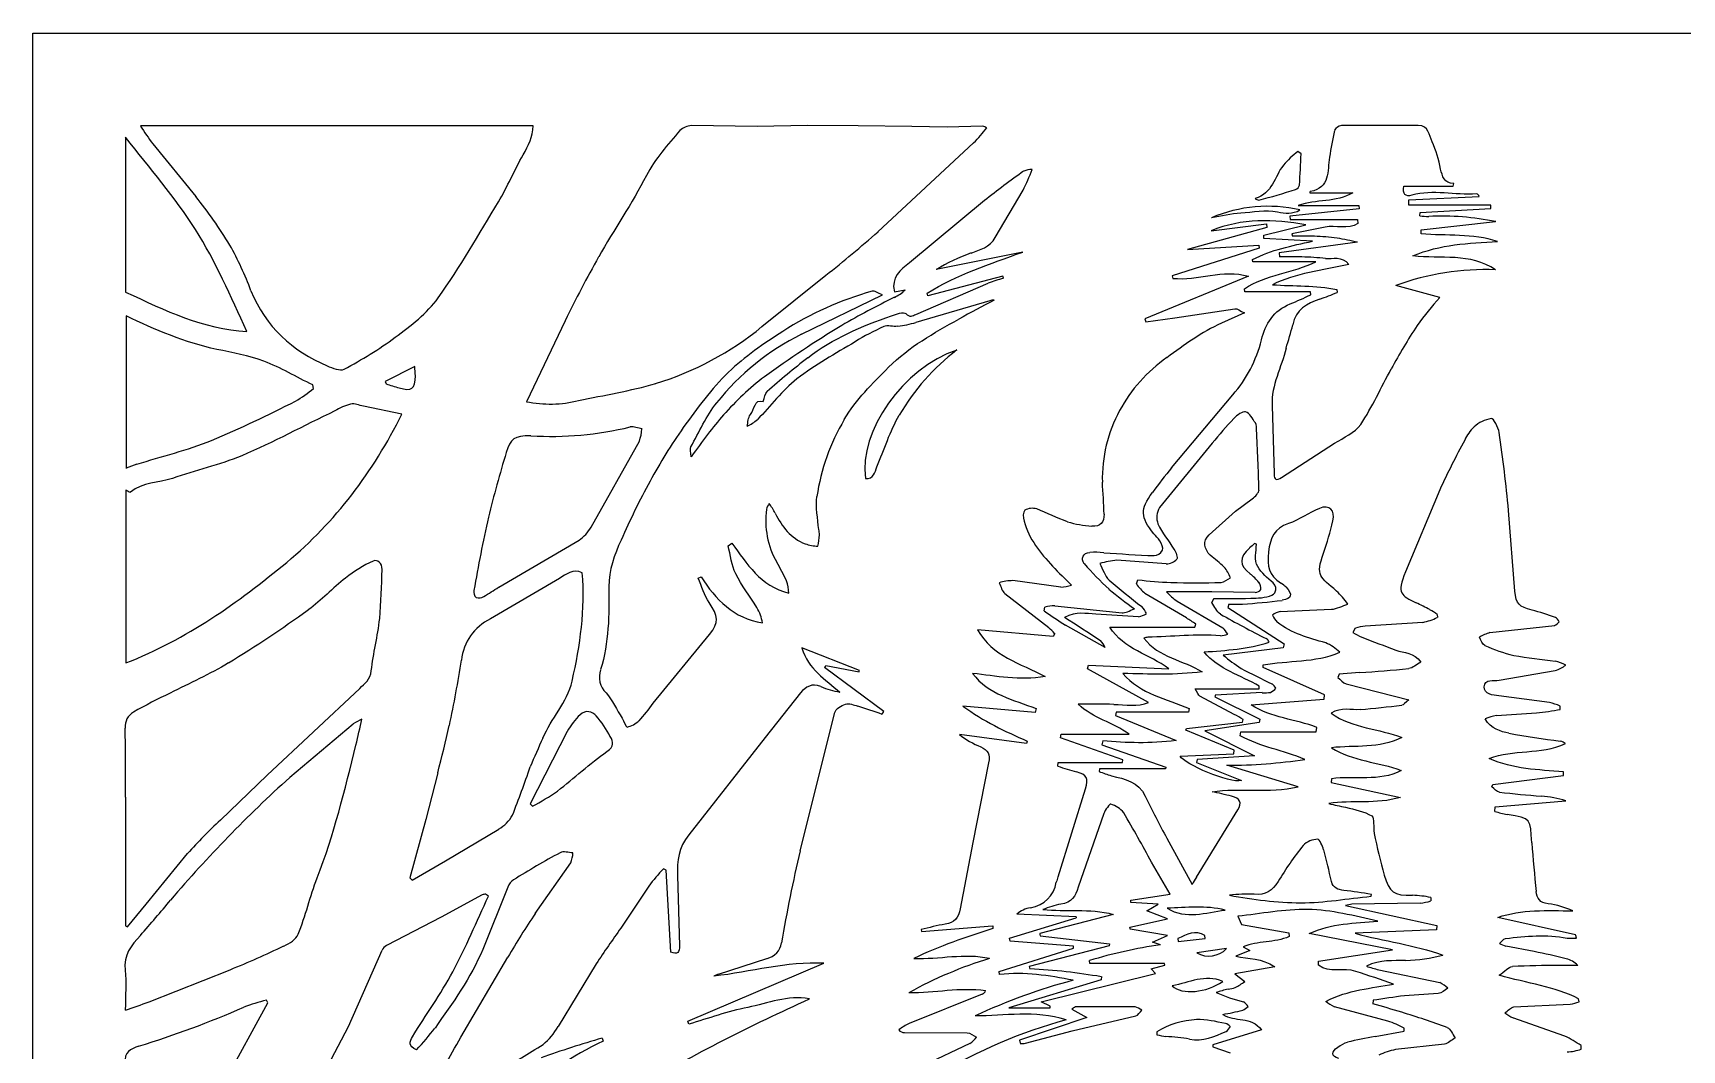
# Model space of a CAD drawing. Header units: millimetres. Extents: x 110 to 500, y -365 to -41.
# Drawn here: x 110.3 to 362.3, y -196.8 to -41.5 of the extents above; entities that cross this region are included whole.
import ezdxf

# ---------------------------------------------------------------- set-up
doc = ezdxf.new("R2010")
doc.units = ezdxf.units.MM
doc.layers.get('0').update_dxf_attribs({"lineweight": 25, "true_color": 0xffffff})

msp = doc.modelspace()

# ---------------------------------------------------------------- linework, layer by layer
for p, q in [((110.35, -365.48), (110.35, -41.49)), ((110.35, -41.49), (500.1, -41.49)), ((124.51, -57.4), (124.51, -81.07)), ((186.79, -55.69), (126.76, -55.69)), ((221.01, -55.75), (210.95, -55.63)), ((228.71, -55.61), (221.01, -55.75)), ((236.46, -55.69), (228.71, -55.61)), ((244.66, -55.75), (236.46, -55.69)), ((250.02, -55.85), (244.66, -55.75)), ((255.46, -55.73), (250.02, -55.85)), ((322.03, -55.6), (310.28, -55.63)), ((128.68, -58.43), (135.22, -66.45)), ((239.47, -71.85), (254.08, -58.27)), ((304.13, -59.94), (303.62, -59.58)), ((257.39, -72.71), (261.63, -65.51)), ((319.81, -64.89), (327.34, -64.89)), ((327.34, -64.89), (327.47, -64.49)), ((255.74, -67.09), (244.27, -76.57)), ((303.68, -67.84), (312.96, -67.84)), ((305.45, -65.89), (312.03, -65.89)), ((312.96, -67.84), (313, -68.33)), ((320.58, -66.99), (331.35, -66.48)), ((320.6, -67.78), (320.58, -66.99)), ((333.13, -67.78), (320.6, -67.78)), ((333.14, -68.31), (333.13, -67.78)), ((313, -68.33), (302.39, -69.44)), ((302.39, -69.44), (302.43, -69.99)), ((302.43, -69.99), (312.75, -69.99)), ((312.75, -69.99), (312.8, -70.59)), ((322.27, -69.41), (322.31, -68.89)), ((322.31, -68.89), (333.14, -68.31)), ((322.45, -71.57), (333.85, -70.29)), ((298.91, -71.18), (286.78, -74.54)), ((290.37, -71.68), (298.83, -70.65)), ((298.42, -72.89), (298.43, -72.39)), ((305.85, -73.3), (298.42, -72.89)), ((298.43, -72.39), (304.84, -70.78)), ((298.83, -70.65), (298.91, -71.18)), ((307.78, -71.13), (302.72, -72.17)), ((302.72, -72.17), (302.79, -72.52)), ((322.48, -72.14), (322.45, -71.57)), ((261.59, -74.95), (248.37, -77.61)), ((297.74, -74.37), (284.43, -78.6)), ((286.78, -74.54), (297.68, -73.89)), ((297.68, -73.89), (297.74, -74.37)), ((312.76, -73.46), (300.78, -75.07)), ((300.78, -75.07), (300.83, -75.69)), ((296.77, -76.45), (296.72, -76.07)), ((306.39, -76.45), (296.77, -76.45)), ((221.74, -86.32), (231.5, -78.5)), ((245.27, -84.47), (256.32, -79.69)), ((258.55, -78.62), (247.1, -81.61)), ((258.65, -78.95), (258.55, -78.62)), ((296.08, -78.65), (280.26, -85.15)), ((284.43, -78.6), (284.5, -78.96)), ((295.51, -81.04), (295.47, -80.56)), ((325.32, -81.87), (318.59, -80.05)), ((227.78, -87.5), (240.16, -81.49)), ((241.98, -81.02), (243.62, -80.71)), ((256.54, -82.4), (245.27, -85.7)), ((247.1, -81.61), (246.99, -81.22)), ((305.55, -81.04), (295.51, -81.04)), ((305.6, -81.48), (305.55, -81.04)), ((309.59, -80.66), (309.64, -81.12)), ((124.58, -84.7), (124.58, -107.98)), ((191.66, -85.43), (185.75, -97.81)), ((280.26, -85.15), (280.42, -85.62)), ((280.42, -85.62), (284.82, -84.97)), ((284.82, -84.97), (293.99, -83.6)), ((295.48, -84.24), (291.95, -85.8)), ((168.69, -92.42), (164.18, -94.72)), ((153.2, -95.77), (153.1, -95.25)), ((164.18, -94.72), (164.31, -95.07)), ((284.34, -107.9), (293.69, -96.77)), ((166.72, -99.7), (160.86, -98.48)), ((299.68, -98.38), (300.01, -108.84)), ((195.62, -116.97), (203.01, -103.83)), ((290.54, -104.15), (282.5, -113.96)), ((301.12, -109.39), (309.24, -104.15)), ((124.55, -111.27), (124.55, -137.71)), ((294.11, -114.53), (296.67, -112.63)), ((325.33, -111.24), (320.08, -123.77)), ((290.1, -118.12), (294.11, -114.53)), ((336.8, -126.75), (335.83, -114.4)), ((181.51, -126.12), (193.8, -118.93)), ((216.57, -119.8), (217.15, -119.43)), ((283.51, -122.56), (275.97, -122.02)), ((190.79, -124.79), (180.24, -130.99)), ((212, -124.76), (212.43, -124.54)), ((267.4, -126.13), (260.09, -125.13)), ((278.96, -125.61), (279.2, -125.02)), ((258.86, -127.11), (265.57, -132.31)), ((286.61, -130.83), (280.27, -127.09)), ((290.5, -126.84), (283.58, -126.84)), ((285.18, -128.29), (292.16, -132.34)), ((290.48, -128.47), (290.83, -127.83)), ((297.11, -126.93), (290.5, -126.84)), ((264.86, -129.76), (264.98, -129.18)), ((266.48, -128.96), (276.76, -130.05)), ((279.29, -130.64), (272.74, -130.24)), ((293.06, -128.71), (292.92, -129.25)), ((292.92, -129.25), (301.54, -134.77)), ((300.9, -129.85), (308.75, -129.51)), ((324.91, -130.29), (324.94, -130.76)), ((205.14, -143.85), (213.73, -133.37)), ((266.22, -133.68), (254.69, -132.65)), ((266.47, -133.19), (266.22, -133.68)), ((274.2, -135.32), (268.13, -131.93)), ((274.89, -132.23), (287.9, -132.23)), ((287.9, -132.23), (288.04, -131.76)), ((312.41, -132.37), (312.03, -133.05)), ((322.73, -131.52), (313.91, -132.08)), ((332.96, -133.07), (342.87, -131.99)), ((236.62, -138.87), (227.84, -135.42)), ((274.18, -135.34), (274.2, -135.32)), ((301.39, -135.4), (292.22, -136.52)), ((301.54, -134.77), (301.39, -135.4)), ((240.34, -145.12), (231.31, -138.39)), ((231.52, -138.1), (236.6, -139.04)), ((271.49, -138.59), (271.63, -138.03)), ((271.63, -138.03), (283.89, -138.58)), ((298.32, -138.41), (298.31, -138)), ((307.72, -142.55), (298.32, -138.41)), ((280.83, -143.74), (271.49, -138.59)), ((309.93, -139.44), (309.75, -139.92)), ((313.05, -139.17), (309.93, -139.44)), ((311.02, -140.91), (318.41, -142.8)), ((334.38, -140.34), (342.96, -138.87)), ((146.13, -154.85), (160.27, -141.59)), ((227.65, -142.27), (222.25, -149.08)), ((287.95, -141.64), (297.69, -141.64)), ((293.91, -145.56), (288.65, -142.76)), ((290.94, -142.88), (297.8, -146.29)), ((298.19, -142.24), (291, -142.6)), ((296.49, -144.1), (307.63, -143.23)), ((297.69, -141.64), (297.72, -141.25)), ((307.63, -143.23), (307.72, -142.55)), ((318.41, -142.8), (320.58, -143.34)), ((342.06, -143.75), (334.33, -142.75)), ((227.56, -166.38), (232.87, -145.27)), ((240.1, -145.55), (240.34, -145.12)), ((263.47, -145.28), (252.45, -144.31)), ((263.63, -144.67), (263.47, -145.28)), ((275.84, -145.2), (275.77, -145.73)), ((275.77, -145.73), (285.02, -149.53)), ((286.94, -145.2), (275.84, -145.2)), ((287.04, -144.67), (286.94, -145.2)), ((333.98, -145.74), (340.09, -145.33)), ((343.73, -144.8), (343.72, -144.28)), ((159.3, -147.03), (149.59, -155.21)), ((191.99, -148.15), (186.34, -159.24)), ((262.18, -150.02), (251.9, -148.65)), ((267.37, -149.12), (267.48, -148.6)), ((267.48, -148.6), (277.86, -148.6)), ((286.49, -147.95), (286.61, -147.74)), ((293.87, -151.05), (286.49, -147.95)), ((286.61, -147.74), (295.15, -146.75)), ((297.71, -146.82), (289.43, -148.05)), ((289.43, -148.05), (297.01, -151.89)), ((294.83, -148.82), (294.93, -148.2)), ((294.93, -148.2), (306.45, -148.2)), ((295.15, -146.75), (295.25, -146.34)), ((297.8, -146.29), (297.71, -146.82)), ((306.45, -148.2), (306.54, -147.55)), ((222.25, -149.08), (210.58, -163.96)), ((262.26, -149.63), (262.18, -150.02)), ((276.87, -152.52), (267.37, -149.12)), ((273.81, -149.62), (273.68, -150.23)), ((273.68, -150.23), (283.43, -153.63)), ((293.83, -151.57), (293.87, -151.05)), ((256.38, -152.94), (253.98, -165.11)), ((266.93, -153.48), (267.02, -152.9)), ((267.02, -152.9), (276.85, -152.9)), ((276.85, -152.9), (276.87, -152.52)), ((283.43, -153.63), (283.41, -153.9)), ((285.63, -151.95), (293.83, -151.57)), ((288.26, -152.45), (288.14, -152.93)), ((288.14, -152.93), (295.04, -155.65)), ((297.01, -151.89), (288.26, -152.45)), ((303.67, -156.61), (292.79, -153.34)), ((138.98, -161.7), (146.13, -154.85)), ((172.2, -154.47), (170.38, -161.64)), ((273.31, -153.9), (273.26, -154.29)), ((283.41, -153.9), (273.31, -153.9)), ((308.76, -155.41), (308.74, -155.97)), ((308.74, -155.97), (319.32, -158.23)), ((333.43, -156.27), (344.21, -154.92)), ((344.21, -154.92), (344.2, -154.35)), ((124.47, -158.19), (124.47, -177.84)), ((266.98, -170.38), (271.18, -156.94)), ((333.27, -156.62), (333.43, -156.27)), ((186.34, -159.24), (186.69, -159.59)), ((273.97, -160.72), (270.08, -171.95)), ((288.12, -170.44), (294.47, -160.16)), ((333.73, -160.37), (333.76, -159.67)), ((333.76, -159.67), (344.56, -158.77)), ((170.38, -161.64), (167.93, -170.53)), ((173.39, -167.93), (181.51, -163.07)), ((253.98, -165.11), (252.05, -175.25)), ((283.61, -164.48), (287.5, -171.52)), ((127.66, -174.53), (133.94, -166.83)), ((168.27, -170.88), (173.39, -167.93)), ((187.11, -175.95), (192.51, -168.25)), ((284.14, -173.04), (281.27, -168.15)), ((167.93, -170.53), (168.27, -170.88)), ((207.08, -169.35), (206.68, -169.13)), ((207.82, -181.86), (207.08, -169.35)), ((208.84, -170.19), (209.15, -180.89)), ((179, -173.12), (172.73, -176.55)), ((182.89, -171.93), (179.07, -181.46)), ((179.95, -173.34), (179.52, -173.04)), ((204.44, -171.78), (200.18, -178.21)), ((278.12, -173.92), (284.14, -173.04)), ((314.83, -173.34), (314.86, -173.06)), ((323.96, -173.52), (323.97, -174.05)), ((124.78, -178), (127.66, -174.53)), ((269.77, -176.48), (260.68, -176.06)), ((275.42, -176.1), (264.18, -179.04)), ((278.09, -174.27), (278.12, -173.92)), ((282.27, -174.53), (278.09, -174.27)), ((280.55, -175.57), (282.27, -174.53)), ((283.69, -176.77), (280.55, -175.57)), ((310.93, -174.75), (324.87, -177.79)), ((322.31, -174.39), (311.9, -174.54)), ((124.47, -177.84), (124.78, -178)), ((172.73, -176.55), (164.38, -180.87)), ((246.07, -178.44), (246.12, -178.72)), ((246.12, -178.72), (256.99, -177.88)), ((259.58, -179.73), (269.76, -176.64)), ((277.97, -178.05), (283.69, -176.77)), ((283.72, -179.32), (278.02, -178.37)), ((294.47, -176.4), (295, -177.63)), ((295, -177.63), (302.27, -178.93)), ((324.82, -178.48), (312.37, -178.99)), ((324.87, -177.79), (324.82, -178.48)), ((346.03, -179.21), (334.16, -176.56)), ((257.98, -184.82), (269.35, -181.26)), ((259.66, -180.18), (259.58, -179.73)), ((269.36, -180.95), (259.66, -180.18)), ((274.81, -180.9), (262.57, -184.06)), ((264.25, -179.37), (274.86, -180.62)), ((269.35, -181.26), (269.36, -180.95)), ((274.86, -180.62), (274.81, -180.9)), ((281.43, -180.36), (283.72, -179.32)), ((282.63, -180.77), (281.43, -180.36)), ((285.29, -179.79), (285.34, -180.26)), ((285.34, -180.26), (289.47, -179.79)), ((292.71, -181.34), (288.19, -181.99)), ((289.47, -179.79), (289.43, -179.32)), ((295.28, -181.06), (296.3, -181.64)), ((302.27, -178.93), (302.29, -179.49)), ((318.07, -181.53), (305.38, -179.05)), ((339.75, -181.78), (335.4, -180.95)), ((163.68, -181.6), (158.53, -193.26)), ((175.75, -194.85), (182.89, -182.64)), ((196.41, -183.65), (190.58, -193.25)), ((210.4, -192.41), (231.22, -183.57)), ((215.12, -185.22), (222.51, -182.84)), ((271.84, -183.61), (271.77, -183.17)), ((283.24, -183.61), (271.84, -183.61)), ((281.23, -184.4), (283.29, -183.86)), ((283.29, -183.86), (283.24, -183.61)), ((296.3, -181.64), (294.14, -182.47)), ((306.78, -183.27), (318.07, -181.53)), ((306.79, -183.86), (306.78, -183.27)), ((128.09, -189.47), (140.48, -184.56)), ((258.04, -185.3), (257.98, -184.82)), ((273.56, -186.11), (259.46, -190.38)), ((262.57, -184.06), (262.69, -184.45)), ((264.41, -189.44), (281.87, -185.13)), ((273.6, -185.62), (273.56, -186.11)), ((281.87, -185.13), (281.23, -184.4)), ((300.1, -184.13), (294.01, -185.17)), ((294.01, -185.17), (295.51, -186.38)), ((315.98, -184.56), (325.33, -186.53)), ((255.4, -188.3), (244.24, -192.77)), ((325.09, -188.18), (319.92, -188.54)), ((139.65, -201.61), (146.24, -189.63)), ((146.24, -189.63), (146.01, -189.22)), ((259.46, -190.38), (265.79, -190.38)), ((265.79, -190.15), (264.41, -189.44)), ((265.79, -190.38), (265.79, -190.15)), ((269.1, -190.57), (271.38, -191.84)), ((278.75, -190.24), (269.64, -190.24)), ((317.39, -192.41), (309.21, -190.21)), ((315.12, -189.23), (315.09, -189.76)), ((336.65, -190.25), (345.26, -189.83)), ((346.59, -189.47), (346.53, -189.01)), ((158.53, -193.26), (151.6, -206.38)), ((210.58, -192.87), (210.4, -192.41)), ((271.38, -191.84), (261.11, -195.32)), ((262.03, -195.79), (269.14, -193.89)), ((269.14, -193.89), (278.86, -191.6)), ((298.08, -193.73), (290.61, -196.04)), ((315.42, -194.74), (319.86, -193.92)), ((344.44, -194.72), (336.5, -191.92)), ((197.31, -195), (197.46, -195.45)), ((243.52, -194.17), (253.12, -194.2)), ((253.51, -195.84), (246.44, -199.18)), ((261.11, -195.32), (261.2, -195.8)), ((290.61, -196.04), (290.66, -196.35)), ((290.66, -196.35), (293.26, -197.25)), ((326.03, -195.91), (318.55, -196.74)), ((346.94, -196.69), (346.93, -196.15))]:
    msp.add_line(p, q)
for centre, radius, start, end in [((166.85, -29.67), 47.8, 212.9868, 216.9956), ((211.05, -58.21), 2.58, 92.1124, 135.3778), ((231.09, -35.95), 32.04, 315.8575, 321.2984), ((254.77, -58.3), 2.67, 60.4287, 75.1232), ((355.37, -67.2), 47.38, 166.7737, 171.805), ((310.45, -56.97), 1.36, 97.1281, 153.0163), ((314.98, -73.8), 18.2, 128.6017, 138.1989), ((152.85, -54.31), 151.38, 356.0611, 357.8717), ((307.1, -65.63), 18.64, 10.3904, 23.8645), ((356.6, -194.73), 162.68, 125.6751, 128.3174), ((232.08, -50.79), 33.02, 333.5205, 339.5411), ((263.17, -66.61), 4.28, 92.0204, 109.6473), ((245.14, 124.28), 198.39, 285.3536, 287.043), ((302.91, -64.47), 1, 292.3519, 345.9417), ((76.1, -113.64), 75.64, 31.7118, 38.6027), ((299.04, -90.05), 22.09, 77.1752, 112.9082), ((298.04, -65.4), 1.67, 235.5717, 257.4006), ((305.82, -65.9), 0.365, 148.5504, 177.5431), ((330.82, -66.59), 0.544, 12.2504, 80.2306), ((302.72, -131.2), 62.71, 97.1688, 101.2915), ((323.76, -55.89), 13.61, 263.6988, 269.4401), ((325.48, -111.54), 42.09, 78.5219, 92.5157), ((111.8, 72.96), 193.05, 308.3215, 311.4025), ((304.22, -148.99), 76.48, 88.5595, 91.0744), ((304.56, -111.55), 39.05, 82.5371, 87.6731), ((301.32, -122.54), 50.4, 76.8879, 80.5121), ((96.03, -98.53), 50.8, 20.3562, 29.0247), ((265.29, -106.4), 33.39, 110.3271, 120.4485), ((365.77, -170.73), 193.88, 150.6453, 153.8986), ((302.29, -178.69), 103.01, 88.912, 90.8136), ((303.48, -115.4), 39.71, 83.6496, 88.8917), ((332.33, -117.76), 40.13, 87.8574, 110.0109), ((264.74, -102.33), 24.15, 104.6065, 110.4048), ((252.41, -130.03), 51.01, 105.7395, 122.6237), ((303.87, -207.36), 139.94, 116.2532, 119.9857), ((239.04, -75.86), 6.68, 295.9939, 313.3457), ((369.69, -300.34), 245.33, 117.2873, 118.7151), ((257.05, -83.69), 1.39, 82.8675, 111.5167), ((278.05, -23.68), 64.02, 292.4108, 295.4816), ((281.8, -12.1), 74.42, 289.7891, 291.9647), ((368.43, -120.28), 57.74, 138.2947, 143.7652), ((129.28, -38.07), 61.78, 297.5898, 306.1415), ((191.92, -50.13), 46.9, 286.8279, 309.4855), ((245.02, -122.13), 38.69, 116.4624, 141.3206), ((326.64, -238.82), 178.61, 121.2699, 125.8212), ((254.36, -118.23), 34.83, 113.7129, 121.8629), ((239.94, -67.38), 19.07, 277.6875, 286.2392), ((213.53, -62.16), 92.47, 342.7165, 345.0256), ((409.79, -143.06), 104.75, 147.0931, 151.3211), ((272.28, -117.13), 34.24, 127.3285, 149.683), ((278.33, -83.42), 20.35, 318.9854, 345.9041), ((149.65, -94.31), 19.13, 1.4011, 5.6578), ((306.39, -190.86), 126.42, 127.9022, 131.5521), ((296.93, -110.25), 23.35, 124.7978, 151.6501), ((204.08, 30.31), 131.54, 252.4003, 253.2999), ((249.26, -129.27), 44.52, 127.5828, 138.6065), ((62.2, 73.98), 193.05, 293.0046, 297.2112), ((140.41, -80.67), 19.8, 300.5845, 310.2531), ((161.86, -108.45), 10.71, 106.1072, 120.206), ((189.33, -79.91), 18.25, 258.6781, 283.8989), ((215.62, -93.92), 8.55, 296.7022, 309.3965), ((262.05, -117.04), 32.27, 149.2531, 171.543), ((295.35, -109.5), 21.6, 151.4208, 181.5127), ((341.28, -145.17), 65.26, 136.6259, 141.044), ((334.06, -105.45), 5.16, 99.9781, 132.7198), ((189.49, -51.42), 51.68, 266.6067, 283.5688), ((196.79, -101.52), 6.63, 339.6166, 356.1144), ((275.48, -148.24), 80.53, 144.7491, 151.6023), ((295.05, -101.95), 2.28, 355.438, 23.3364), ((37.05, -117.52), 260.71, 1.3793, 3.3839), ((334.88, -106.24), 6.3, 133.3211, 155.8267), ((82.41, -139.19), 254.63, 5.5859, 8.2798), ((398.26, -170.3), 225.11, 163.2854, 165.8919), ((447, -167.5), 134.05, 151.5567, 155.1854), ((135, -132.46), 26.61, 109.314, 113.0489), ((337.6, -152.65), 69.56, 139.9609, 143.8914), ((312.79, -168.77), 123.11, 151.4524, 156.1238), ((8.37, -126.85), 265.92, 2.5605, 3.6178), ((125.75, -109.71), 1.97, 232.5988, 254.8605), ((225.42, -115.24), 3.17, 143.7536, 161.4715), ((209.65, -122.73), 16.19, 29.2127, 35.3244), ((428.32, -170.29), 254.37, 167.5471, 170.1191), ((235.38, -115.91), 13.07, 172.6366, 209.4322), ((263.04, -116.36), 2.28, 72.6647, 120.3201), ((285.02, -115.48), 2.94, 148.8392, 199.8792), ((190.73, -114.25), 5.6, 303.2354, 330.9279), ((207.63, -115.49), 23.08, 349.03, 353.3664), ((224.82, -118.78), 5.77, 6.128, 14.4471), ((273.69, -98.19), 18.7, 253.7049, 265.2414), ((275.89, -124.05), 8.33, 37.0265, 46.6664), ((258.11, -103.95), 52.27, 341.0361, 346.6478), ((231.13, -110.07), 9.85, 253.5453, 265.1385), ((272.49, -136.38), 15.58, 84.5747, 92.3227), ((292.98, 137.24), 258.8, 265.7873, 267.4931), ((281.52, -119.67), 1.65, 274.8725, 329.7638), ((365.43, -194.25), 101.37, 132.4691, 133.0258), ((296.84, -120.58), 1.11, 65.9038, 82.2757), ((276.77, -119.08), 20.53, 353.8009, 358.6453), ((171.07, -141.2), 20.96, 114.5811, 128.2316), ((48.62, -121.63), 115.09, 355.3599, 359.0979), ((195.57, -139.21), 33.06, 25.128, 30.6927), ((348.17, -43.91), 113.89, 223.9357, 225.9974), ((302.67, -95.54), 41.62, 220.4391, 227.9182), ((276.75, -133.27), 11.27, 93.9707, 107.4057), ((283.54, -120.39), 2.17, 269.4249, 317.3455), ((260, -159.22), 48.54, 48.1559, 51.4629), ((286.29, -127.63), 7.62, 22.676, 36.8479), ((216.94, -127.77), 8.94, 4.7171, 16.8819), ((260.25, -133.16), 8.03, 91.1398, 106.3756), ((266.98, -119.31), 6.84, 273.5032, 287.6441), ((345.79, -42.69), 108.74, 229.2439, 232.6258), ((284.8, -121.73), 7.01, 213.5457, 229.7729), ((288.81, -34.86), 90.67, 263.9162, 267.1003), ((287.79, 18.4), 143.86, 268.5779, 271.6486), ((291.31, -130.58), 8.19, 39.2566, 52.0577), ((296.43, -126.35), 1.55, 355.3005, 38.2423), ((298.54, -129.46), 4.67, 46.1077, 56.3484), ((178.98, -126.85), 1.27, 170.317, 223.7235), ((178.46, -126.32), 1.46, 254.2086, 301.6073), ((138.44, -60.28), 78.68, 301.2183, 303.1837), ((313.59, -79.78), 60.7, 230.2367, 234.8962), ((292.62, -118.48), 12.32, 222.736, 232.7941), ((293.38, -10.64), 117.23, 268.751, 271.8846), ((290.59, -45.84), 82.99, 273.151, 277.3626), ((297.1, -125.83), 1.1, 270.8112, 323.7405), ((297.68, -138.72), 16.88, 36.3818, 45.2967), ((27.55, 45.15), 214.77, 301.637, 305.5479), ((183.71, -138.13), 7.94, 115.9125, 173.7469), ((215.03, -132.71), 6.88, 9.2939, 30.28), ((302.22, -77.11), 64.56, 234.6396, 238.1264), ((266.63, -135.02), 6.06, 91.3703, 105.7324), ((119.77, -367.27), 279.09, 56.5887, 57.926), ((278.71, -127.39), 3.31, 280.1934, 302.38), ((276.63, -131.9), 4.22, 24.1409, 41.5217), ((266, -164.23), 39.24, 55.8422, 58.3305), ((387.44, 40.46), 195.68, 240.7399, 243.0626), ((293.99, -101.23), 27.5, 268.0519, 272.4119), ((301.8, -133.27), 3.54, 104.6888, 125.5237), ((303.72, -128.51), 4.4, 205.373, 222.5996), ((259.02, -257.3), 143.23, 63.1061, 64.0515), ((320.79, -122.28), 9.43, 281.8372, 296.0574), ((316.66, -141.71), 14.09, 54.1562, 59.5183), ((328.07, -172.64), 44.47, 70.4168, 75.2228), ((341.79, -132.43), 2.06, 29.8514, 54.9609), ((259.01, -139.84), 9.98, 41.7034, 48.9157), ((291.51, -129.91), 3.67, 274.2941, 292.3269), ((289.85, -134.91), 3.45, 27.7414, 48.1108), ((319.05, -121.34), 13.65, 239.0635, 245.5786), ((315.41, -144.13), 12.13, 97.1088, 104.318), ((334.53, -138.64), 5.79, 105.8342, 123.1214), ((342.03, -130.24), 1.94, 295.5943, 322.9001), ((270.9, -136.86), 3.62, 24.8063, 45.0443), ((281.25, -137.57), 3.84, 98.5656, 107.8409), ((298.3, -134.81), 0.97, 16.5871, 58.8994), ((305.81, -140.06), 5.8, 43.3765, 69.115), ((389.25, 58.75), 206.92, 248.4967, 250.0339), ((342.2, -113.26), 23.95, 245.2904, 256.4995), ((-7.97, -108.51), 186.03, 347.9731, 351.1099), ((385.56, -251.98), 191.56, 143.5237, 143.6317), ((310.74, -114), 29.16, 230.5605, 237.257), ((373.33, 10.57), 168.44, 242.2733, 244.0673), ((298.98, 78.37), 218, 273.7022, 275.6833), ((354.56, -30.91), 107.15, 260.3601, 263.7853), ((340.22, -147.31), 10.25, 64.8201, 74.52), ((340.25, -131.61), 7.75, 290.4532, 303.9835), ((200.23, -139.86), 3.34, 160.27, 226.0801), ((202.28, -135.47), 34.51, 354.0629, 354.346), ((298.08, -142.93), 2.58, 31.79, 51.7354), ((167.34, -218.97), 84.7, 115.1713, 119.4517), ((236.16, -127.73), 14.64, 248.2041, 260.0637), ((389.4, -165.77), 101.09, 166.7514, 166.9151), ((298.6, -136.48), 5.78, 265.9439, 278.4879), ((298.17, -139.66), 2.84, 296.8288, 317.5632), ((126.98, -147.43), 2.56, 120.1354, 184.8218), ((202.5, -154.3), 12.18, 134.558, 149.677), ((184.8, -155.9), 15.41, 26.7436, 41.0683), ((175.3, -121.96), 37.01, 318.3452, 323.731), ((198.86, -262.18), 123.7, 70.5238, 72.3434), ((272.39, -279.98), 135.98, 88.6842, 90.9839), ((274.33, -180.96), 40.45, 58.8558, 61.0442), ((293.1, 73.48), 219.23, 275.2511, 276.9189), ((335.78, -155.06), 9.5, 100.9239, 111.9164), ((333.32, -86.04), 59.68, 276.5102, 280.0468), ((339.93, -153.29), 9.77, 67.1778, 77.3825), ((-140.43, -153.96), 264.93, 359.0847, 1.366), ((164.7, -155.06), 9.68, 114.9866, 123.9148), ((-65.88, -96.26), 231.95, 346.5393, 347.5447), ((-4.84, -107.12), 183.26, 345.028, 347.3425), ((200.22, -143.52), 4.08, 282.8302, 311.9751), ((260.24, -137.91), 13.59, 232.1445, 248.129), ((364.78, 14.59), 165.57, 259.9498, 262.6969), ((325.1, -211.75), 150.47, 155.4238, 157.2575), ((342.19, -154.14), 4.77, 60.5228, 71.0335), ((18.56, -96.14), 177.33, 338.5631, 341.0993), ((292.45, -74.35), 83.14, 252.1247, 254.1953), ((292.54, -70.74), 82.6, 270.1756, 278.4715), ((283.2, -303.43), 199.56, 132.0317, 139.5349), ((283.58, -127.03), 29.15, 249.2507, 253.1717), ((168.41, -125.32), 38.84, 298.0854, 304.6525), ((392.46, -104.44), 124.31, 205.5448, 208.8776), ((262.41, -286.02), 131.69, 76.3387, 77.6752), ((358.52, 58.49), 217.27, 263.6335, 265.3292), ((339.95, -172.83), 14.8, 71.8248, 86.5832), ((178.87, -158.31), 5.44, 299.0028, 330.9131), ((273.96, -163.03), 3.91, 38.6118, 74.1021), ((57.94, -288.9), 253.89, 28.3995, 30.3558), ((320.27, -112.21), 48.45, 255.7802, 258.8798), ((338.78, -145.19), 16, 251.6134, 258.5517), ((199.78, -226.49), 88.85, 133.1815, 137.815), ((428.94, -139.77), 116.15, 191.9038, 195.1387), ((342.91, -196.2), 49.18, 141.4848, 149.2797), ((306.8, -168.11), 3.48, 92.1611, 133.0521), ((131.92, -212.34), 181.6, 13.1269, 14.7039), ((602.08, -145.2), 263.46, 184.3437, 185.9708), ((261.54, -296.55), 147.83, 118.546, 121.7382), ((188.45, -166.53), 4.41, 337.0915, 357.7152), ((497.13, -228.19), 276.57, 167.0861, 170.0617), ((185.15, -172.82), 2.42, 124.456, 158.474), ((232.11, -192.9), 34.8, 136.9302, 142.6518), ((273.9, -173.04), 7.42, 158.9343, 165.4253), ((333.89, -197.61), 53.23, 149.3113, 150.6509), ((179.49, -174.59), 1.55, 88.9248, 108.2169), ((296.13, -201.01), 27.99, 88.2957, 96.0202), ((305.11, -113.24), 61.11, 258.7568, 269.0336), ((296.54, -283.47), 111.92, 80.581, 82.7535), ((320.14, -194.42), 21.25, 79.6317, 87.3496), ((-66.71, -9.03), 257.74, 318.6462, 320.2253), ((304.74, -254.88), 141.66, 146.136, 149.3383), ((263.7, -179.76), 4.77, 101.4247, 129.1897), ((269.98, -187.98), 13.68, 100.84, 112.8496), ((312.8, -180.9), 6.42, 98.0921, 106.9407), ((321.31, -165.3), 9.15, 276.2154, 286.8351), ((340.2, -187.03), 12.67, 64.6011, 82.3755), ((363.22, -295.12), 200.63, 144.3565, 146.247), ((258.26, -223.03), 46.23, 100.6408, 105.2936), ((448.59, -155.23), 192.93, 186.7415, 186.8611), ((299.97, -177.95), 30.23, 177.2184, 177.5214), ((171.37, -196.6), 108.2, 9.703, 9.8753), ((79.15, -34.65), 161.97, 292.2516, 295.4251), ((165.15, -182.31), 1.63, 118.3734, 154.0478), ((221.9, -180.07), 2.84, 282.4373, 352.1709), ((374.52, -157.2), 112.47, 191.1963, 191.3668), ((291.93, -248.74), 68.6, 97.7957, 107.0909), ((290.03, -178.75), 3.73, 240.5568, 315.9931), ((337.01, -175.56), 5.63, 242.6771, 253.4471), ((345.55, -171.52), 8.24, 264.6285, 274.4805), ((344.67, -179.9), 1.53, 6.2686, 26.9325), ((275.87, -245.52), 65.61, 107.1454, 118.8739), ((318.98, -154.99), 28.18, 272.2863, 283.9779), ((343.13, -305.88), 121.98, 89.8093, 93.1533), ((314.63, -303.72), 124.5, 76.0571, 78.3584), ((345.14, -369), 185.1, 89.6044, 90.4965), ((343.74, -186.53), 3.75, 44.564, 76.4194), ((217.42, -191.17), 6.38, 111.1602, 118.2409), ((292.47, -273.62), 90.46, 104.8441, 114.9522), ((252.49, -354.57), 170.43, 84.7006, 86.5694), ((249.02, -342.63), 158.92, 81.1049, 83.0586), ((287.32, -175.04), 13.98, 298.826, 305.8107), ((243.22, -400.2), 226.24, 70.6302, 72.1767), ((323.3, -155.75), 29.73, 251.9791, 255.7511), ((255.02, -187.44), 0.943, 293.7791, 341.0343), ((311.35, -253.6), 68.6, 105.5366, 107.1469), ((304.44, -155.39), 35.28, 247.8313, 254.9803), ((292.28, -181.44), 6.12, 276.5617, 287.014), ((332.67, -295.22), 107.43, 96.8176, 99.401), ((323.67, -190.11), 3.94, 43.6482, 65.169), ((93.38, -95.31), 100.35, 288.0456, 290.2384), ((80.96, -48.77), 154.34, 287.1596, 293.5256), ((152.89, -217.49), 29.1, 103.67, 110.7754), ((270.22, -191.82), 1.68, 110.4094, 131.8464), ((278.03, -192.99), 2.84, 51.9995, 75.3973), ((281.93, -134.45), 57.85, 280.186, 283.2645), ((293.97, -188.18), 2.86, 295.5387, 315.8933), ((294.01, -191.52), 2.43, 33.811, 58.0483), ((311.97, -184.32), 6.5, 231.1768, 244.8324), ((256.29, -396.72), 215.15, 72.9138, 74.1399), ((284.72, -306.35), 120.42, 69.7224, 73.2139), ((339.47, -185.78), 6.82, 231.9034, 244.2748), ((344.26, -183.53), 6.38, 279.0146, 291.4423), ((134.94, -165.09), 46.5, 317.0275, 322.3943), ((182.7, -189.03), 8.93, 308.7721, 331.8725), ((249.17, -202.54), 10.95, 116.7443, 126.5421), ((243.57, -192.95), 1.22, 220.9764, 267.6775), ((289.28, -268.66), 79.3, 105.3899, 120.8912), ((288.8, -205.12), 12.95, 92.806, 121.3021), ((291.69, -194.9), 2.32, 45.7329, 67.9311), ((291.29, -192.21), 2.27, 307.4079, 332.9892), ((310.76, -211.08), 19.82, 62.5759, 70.4714), ((107.19, -178.96), 213.19, 355.9768, 356.0909), ((124.94, -95.11), 119.13, 298.3972, 302.1268), ((243.48, -353.87), 165.44, 106.207, 109.6017), ((250.81, -191.99), 4.7, 304.9647, 322.4238), ((261.58, -192.47), 3.36, 263.5176, 277.7646), ((538.3, -189.01), 256.28, 181.1284, 181.2325), ((287.38, -166.27), 28.74, 259.3668, 262.1892), ((280.92, -233.83), 39.16, 80.9494, 86.2589), ((312.74, -200.42), 5.01, 107.8941, 126.9607), ((329.65, -271.41), 77.98, 100.5136, 103.6838), ((337.25, -210.08), 16.96, 55.2003, 64.9074), ((321.68, -210.53), 14.13, 102.8047, 113.6914), ((344.31, -189), 8.13, 273.2391, 288.8554)]:
    msp.add_arc(centre, radius, start, end)
for points in [[(135.17, -71.49), (132.06, -66.58), (128.17, -62.17), (124.51, -57.4)], [(185.24, -60.09), (186.03, -58.69), (186.75, -57.32), (186.79, -55.69)], [(209.21, -56.4), (207.34, -58.56), (205.44, -60.66), (204.08, -63.27)], [(324.15, -58.09), (323.67, -57.17), (323.64, -55.61), (322.03, -55.6)], [(181.47, -67.27), (182.86, -64.95), (183.92, -62.44), (185.24, -60.09)], [(308.47, -60.45), (308.12, -62.56), (308.59, -65.13), (305.51, -65.71)], [(301.41, -61.67), (300.07, -63.42), (299.75, -65.97), (297.09, -66.78)], [(327.47, -64.49), (325.97, -64.41), (325.71, -63.37), (325.43, -62.26)], [(204.08, -63.27), (201.87, -67.52), (199.16, -71.51), (196.79, -75.68)], [(321.03, -66.28), (320.1, -66.54), (319.59, -66.12), (319.81, -64.89)], [(330.91, -66.06), (327.62, -66.29), (324.31, -65.36), (321.03, -66.28)], [(172.26, -81.95), (175.61, -77.26), (178.5, -72.23), (181.47, -67.27)], [(312.03, -65.89), (309.45, -67.42), (306.42, -66.85), (303.68, -67.84)], [(304.84, -70.78), (299.92, -69.92), (295.08, -69.77), (290.37, -71.68)], [(294.9, -68.98), (296.76, -68.81), (298.71, -68.47), (300.51, -68.82)], [(300.51, -68.82), (301.76, -69.05), (302.73, -69.19), (303.95, -68.51)], [(143.03, -87.07), (140.54, -81.73), (138.26, -76.36), (135.17, -71.49)], [(253.69, -75.09), (255.09, -74.54), (256.56, -74.26), (257.39, -72.71)], [(312.8, -70.59), (311.27, -71.57), (309.43, -70.8), (307.78, -71.13)], [(334.13, -73.35), (330.35, -72.06), (326.35, -72.54), (322.48, -72.14)], [(246.99, -81.22), (251.53, -78.4), (256.57, -76.76), (261.59, -74.95)], [(296.72, -76.07), (299.58, -74.62), (302.69, -73.96), (305.85, -73.3)], [(307.87, -75.93), (308.96, -76.07), (310.25, -75.4), (311.44, -76.85)], [(321.22, -75.54), (325.37, -73.73), (329.73, -73.59), (334.13, -73.35)], [(333.83, -77.65), (329.95, -75.04), (325.48, -76.03), (321.22, -75.54)], [(244.27, -76.57), (242.96, -77.68), (241.42, -78.78), (241.98, -81.02)], [(284.5, -78.96), (288.35, -79.36), (292.13, -77.49), (296.08, -78.65)], [(295.47, -80.56), (298.77, -78.35), (302.84, -78.13), (306.39, -76.45)], [(311.44, -76.85), (307.3, -77.76), (303.33, -78.17), (299.73, -79.93)], [(299.73, -79.93), (303.05, -80.19), (306.37, -79.98), (309.59, -80.66)], [(124.51, -81.07), (130.54, -83.86), (136.34, -86.72), (143.03, -87.07)], [(143.66, -80.86), (145.89, -86.38), (149.95, -90.02), (155.31, -92.32)], [(165.71, -87.96), (168.08, -86.18), (170.57, -84.32), (172.26, -81.95)], [(240.16, -81.49), (239.42, -81.22), (238.93, -80.83), (238.57, -80.93)], [(298.07, -88.37), (298.67, -85.92), (299.91, -83.85), (302.46, -82.87)], [(307, -82.12), (305.01, -82.8), (303.31, -83.71), (302.86, -86.06)], [(138.44, -89.81), (133.57, -88.76), (129.04, -86.81), (124.58, -84.7)], [(228.73, -91.1), (232.58, -88.16), (236.97, -86.23), (241.53, -84.68)], [(241.09, -92.55), (244.22, -89.39), (248.03, -87.32), (251.82, -85.18)], [(241.53, -84.68), (242.25, -84.44), (243.4, -84.03), (243.72, -84.34)], [(243.72, -84.34), (244.35, -84.97), (244.71, -84.71), (245.27, -84.47)], [(293.99, -83.6), (294.36, -83.55), (294.79, -83.93), (295.48, -84.24)], [(224.91, -87.07), (222.01, -88.96), (219.08, -90.91), (216.61, -93.31)], [(242.49, -86.29), (241.78, -86.38), (240.96, -86.08), (240.35, -86.34)], [(291.95, -85.8), (288.93, -87.18), (286.29, -89.13), (283.61, -91.08)], [(145.63, -91.62), (143.33, -90.76), (140.86, -90.33), (138.44, -89.81)], [(235.97, -88.65), (232.97, -90.47), (229.85, -92.16), (227.09, -94.32)], [(251.52, -89.91), (243.3, -92.63), (236.52, -102.36), (237.55, -109.52)], [(301.82, -89.64), (301.14, -92.56), (299.56, -95.25), (299.68, -98.38)], [(153.1, -95.25), (150.62, -94.02), (148.21, -92.6), (145.63, -91.62)], [(155.31, -92.32), (156.12, -92.67), (157.29, -93.15), (157.89, -92.83)], [(234.32, -100.54), (236.1, -97.46), (238.61, -95.05), (241.09, -92.55)], [(313.23, -101.27), (315.03, -98.61), (316.32, -95.61), (317.9, -92.79)], [(166.28, -95.68), (168.22, -96.25), (168.73, -95.87), (168.78, -93.84)], [(193.72, -97.63), (197.65, -96.8), (201.65, -96.15), (205.5, -95.02)], [(216.61, -93.31), (214.02, -95.82), (211.85, -98.81), (209.72, -101.76)], [(227.09, -94.32), (224.84, -96.08), (223.07, -98.46), (221.05, -100.52)], [(160.86, -98.48), (160.2, -98.35), (159.5, -98.04), (158.89, -98.17)], [(210.87, -104.7), (212.13, -102.42), (213.22, -99.99), (214.82, -97.96)], [(219.98, -99.77), (220.64, -99.03), (220.53, -97.32), (221.93, -97.77)], [(221.93, -97.77), (222.16, -97.16), (222.21, -96.54), (222.53, -96.25)], [(156.47, -99.2), (151.73, -101.5), (147.08, -103.99), (142.24, -106.05)], [(149.12, -122.34), (156.58, -116.15), (162.29, -108.55), (166.72, -99.7)], [(215.86, -99.83), (214.15, -101.69), (212.73, -103.83), (210.91, -106.21)], [(219.46, -101.55), (219.62, -100.95), (219.61, -100.19), (219.98, -99.77)], [(239.31, -107.75), (240.43, -105.1), (241.29, -102.31), (242.72, -99.85)], [(295.65, -99.36), (295.19, -99.21), (294.33, -99.86), (293.85, -100.36)], [(297.13, -101.05), (296.71, -100.41), (296.27, -99.55), (295.65, -99.36)], [(334.39, -102.52), (334.27, -101.71), (333.54, -100.33), (333.17, -100.36)], [(186.43, -103.01), (183.88, -103.01), (183.26, -103.44), (182.66, -105.56)], [(203.41, -101.97), (202.81, -101.86), (202.16, -101.53), (201.61, -101.66)], [(309.24, -104.15), (310.62, -103.25), (312.36, -102.55), (313.23, -101.27)], [(126.2, -107.35), (130.02, -106.16), (133.94, -105.21), (137.65, -103.72)], [(210.91, -106.21), (210.88, -105.51), (210.7, -105.01), (210.87, -104.7)], [(142.24, -106.05), (138.83, -107.5), (135.16, -108.3), (131.65, -109.51)], [(237.55, -109.52), (238.86, -109.64), (238.97, -108.57), (239.31, -107.75)], [(131.65, -109.51), (129.52, -110.24), (127.1, -110.09), (125.23, -111.61)], [(300.01, -108.84), (300.03, -109.77), (300.34, -109.9), (301.12, -109.39)], [(230.41, -117.34), (230.29, -115.65), (229.9, -113.93), (230.13, -112.29)], [(281.61, -117.99), (279.57, -115.42), (279.52, -114.26), (281.4, -111.65)], [(296.67, -112.63), (297.1, -112.27), (297.7, -111.71), (297.69, -111.25)], [(223.78, -114.83), (224.78, -116.9), (226.14, -118.63), (228.34, -119.52)], [(261.89, -114.39), (261.6, -114.6), (261.65, -115.5), (261.79, -116.03)], [(268.44, -116.14), (266.83, -115.59), (265.33, -114.75), (263.72, -114.18)], [(274.02, -114.97), (274.05, -116.2), (273.47, -116.98), (272.14, -116.82)], [(306.92, -114.09), (305.3, -114.77), (303.84, -115.85), (302.19, -116.42)], [(308.97, -116.02), (309.38, -114.39), (308.43, -113.46), (306.92, -114.09)], [(261.79, -116.03), (262.52, -118.77), (264.27, -120.9), (266.16, -122.93)], [(282.25, -116.48), (282.86, -117.86), (283.91, -119.03), (284.7, -120.34)], [(290.25, -121.25), (289.36, -120.42), (288.98, -119.07), (290.1, -118.12)], [(302.19, -116.42), (300.03, -117.17), (299.38, -118.56), (299.16, -120.72)], [(200.21, -118.94), (199.2, -121.2), (198.33, -123.5), (198.35, -126.09)], [(217.74, -124.1), (217.09, -122.79), (216.94, -121.24), (216.57, -119.8)], [(217.15, -119.43), (219.45, -122.5), (221.45, -125.94), (225.85, -127.03)], [(270.99, -122.54), (270.34, -121.78), (270.84, -120.88), (271.86, -120.81)], [(282.94, -120.5), (283.1, -120.12), (282.79, -119.48), (282.55, -119.03)], [(284.7, -120.34), (284.98, -120.8), (285.33, -121.6), (285.13, -121.86)], [(296.26, -120.15), (294.62, -121.64), (294.65, -122.73), (296.35, -124.11)], [(299.16, -120.72), (298.9, -123.13), (299.07, -124.12), (301.12, -125.58)], [(309.55, -126.72), (307.08, -124.61), (306.3, -124.4), (307.54, -120.93)], [(124.55, -137.71), (133.84, -134.07), (141.68, -128.5), (149.12, -122.34)], [(163.69, -123.44), (163.74, -122.47), (162.95, -121.87), (162.35, -122.14)], [(194.28, -123.92), (192.85, -123.26), (191.83, -124.18), (190.79, -124.79)], [(273.37, -122.51), (273.84, -123.37), (274.12, -124.43), (274.8, -125.06)], [(298.56, -124.34), (297.75, -123.44), (296.98, -122.63), (297.18, -121.3)], [(158.1, -124.74), (156.14, -126.27), (154.44, -128.16), (152.42, -129.59)], [(192.73, -140.47), (193.99, -134.99), (194.73, -129.5), (194.28, -123.92)], [(213.66, -128.49), (212.92, -127.37), (212.54, -126.01), (212, -124.76)], [(212.43, -124.54), (214.67, -128.02), (217.37, -130.88), (221.83, -131.6)], [(220.98, -129.24), (219.92, -127.51), (218.63, -125.9), (217.74, -124.1)], [(257.99, -125.46), (258.27, -126.02), (258.41, -126.75), (258.86, -127.11)], [(291.93, -125.4), (292.4, -125.39), (292.86, -124.94), (293.32, -124.69)], [(300.11, -126.98), (300.84, -125.75), (299.25, -125.12), (298.56, -124.34)], [(320.08, -123.77), (318.69, -127.22), (319.43, -127.36), (321.69, -128.51)], [(198.35, -126.09), (198.39, -130.34), (198.37, -134.6), (197.08, -138.73)], [(213.73, -133.37), (215.24, -131.47), (215.04, -130.58), (213.66, -128.49)], [(291.8, -130.25), (291.22, -129.91), (290.91, -129.08), (290.48, -128.47)], [(297.24, -127.8), (298.24, -127.74), (299.73, -127.61), (300.11, -126.98)], [(301.77, -126.1), (302.87, -127.21), (302.73, -127.92), (301.23, -128.14)], [(339.41, -129.64), (337.44, -129.14), (336.97, -128.72), (336.8, -126.75)], [(162.05, -138.91), (162.35, -136.24), (163.03, -133.61), (163.33, -130.94)], [(272.74, -130.24), (271.28, -130.2), (269.76, -129.78), (267.98, -130.77)], [(276.76, -130.05), (277.28, -130.1), (277.83, -129.73), (278.69, -129.44)], [(308.75, -129.51), (309.61, -129.45), (310.43, -128.98), (311.27, -128.71)], [(254.69, -132.65), (256.98, -136.69), (261.14, -137.73), (265.04, -139.78)], [(283.89, -138.58), (280.94, -136.35), (277.1, -135.72), (274.89, -132.23)], [(291.79, -133.57), (288.08, -133.23), (284.38, -133.73), (280.68, -133.77)], [(307.88, -134.64), (305.29, -133.86), (302.65, -133.22), (300.48, -131.49)], [(227.84, -135.42), (228.82, -138.7), (231.46, -140.19), (233.63, -142.15)], [(280.08, -133.91), (282.42, -136.92), (286.07, -137.24), (289, -139.06)], [(289.3, -136.02), (292.72, -135.8), (296.03, -135.56), (299.23, -134.54)], [(297.72, -141.25), (294.91, -139.57), (291.55, -138.74), (289.3, -136.02)], [(318.6, -135.74), (319.85, -136.19), (321.37, -136.05), (322.42, -137.57)], [(332.19, -135.02), (331.81, -134.86), (331.64, -134.22), (331.37, -133.79)], [(140.21, -137.7), (137.37, -139.44), (134.29, -140.8), (131.32, -142.32)], [(298.31, -138), (302.15, -137.28), (306.2, -137.7), (310.03, -136.08)], [(322.42, -137.57), (321.73, -137.95), (321.18, -138.49), (320.57, -138.56)], [(160.27, -141.59), (161.05, -140.85), (161.9, -140.22), (162.05, -138.91)], [(188.27, -149.18), (189.53, -146.16), (191.96, -143.79), (192.73, -140.47)], [(230.72, -141.32), (229.39, -140.76), (228.44, -141.31), (227.65, -142.27)], [(265.04, -139.78), (261.04, -140.41), (257.52, -139.72), (253.93, -139.31)], [(253.93, -139.31), (256.36, -142.57), (260.18, -143.3), (263.63, -144.67)], [(289, -139.06), (284.96, -139.56), (280.93, -139.44), (276.89, -139.3)], [(276.89, -139.3), (279.6, -142.45), (283.52, -143.19), (287.04, -144.67)], [(309.75, -139.92), (310.17, -140.26), (310.54, -140.78), (311.02, -140.91)], [(332.1, -141.33), (332.16, -140.08), (333.56, -140.5), (334.38, -140.34)], [(197.91, -142.27), (198.92, -143.38), (199.57, -144.84), (200.36, -146.15)], [(288.65, -142.76), (288.39, -142.62), (288.28, -142.19), (287.95, -141.64)], [(320.58, -143.34), (320.02, -143.79), (319.78, -144.12), (319.51, -144.16)], [(334.33, -142.75), (333.44, -142.61), (332.06, -142.53), (332.1, -141.33)], [(196.42, -145.77), (195.85, -145.2), (194.77, -144.75), (193.95, -145.62)], [(200.36, -146.15), (200.64, -146.61), (201, -147.53), (201.13, -147.5)], [(232.87, -145.27), (233.01, -144.72), (233.86, -144.18), (234.49, -143.99)], [(234.49, -143.99), (235.04, -143.83), (235.76, -144.11), (236.38, -144.3)], [(252.45, -144.31), (255.58, -146.62), (258.91, -148.15), (262.26, -149.63)], [(277.86, -148.6), (275.38, -146.76), (272.34, -146.15), (270.06, -144.02)], [(275.52, -144.03), (277.3, -144.11), (279.08, -144.41), (280.83, -143.74)], [(306.54, -147.55), (303.27, -146.26), (299.55, -146.14), (296.49, -144.1)], [(313.17, -144.83), (311.78, -144.96), (310.31, -144.38), (308.7, -145.39)], [(308.7, -145.39), (312.08, -147.75), (316.03, -147.68), (319.49, -149.1)], [(335.89, -148.44), (334.6, -148.18), (333.22, -147.81), (332.23, -146.25)], [(153.78, -170.54), (156.34, -163.94), (158, -157.09), (159.7, -150.25)], [(198.06, -151.22), (199.17, -150.43), (199.05, -149.81), (198.56, -148.96)], [(255.17, -150.53), (256.27, -151), (256.66, -151.66), (256.38, -152.94)], [(285.02, -149.53), (281.05, -150.1), (277.43, -149.88), (273.81, -149.62)], [(304.7, -152.44), (301.42, -151.06), (297.9, -150.53), (294.83, -148.82)], [(319.49, -149.1), (316.07, -150.82), (312.36, -150.27), (308.76, -150.65)], [(308.76, -150.65), (312.03, -152.74), (315.92, -152.79), (319.43, -154.13)], [(332.88, -152.29), (336.53, -150.81), (340.66, -151.81), (344.53, -149.99)], [(190.49, -157.27), (193.05, -155.3), (195.43, -153.08), (198.06, -151.22)], [(295.04, -155.65), (293.17, -156.17), (286.25, -153.14), (285.63, -151.95)], [(344.2, -154.35), (340.38, -153.99), (336.5, -153.97), (332.88, -152.29)], [(271.18, -156.94), (271.69, -155.34), (271.41, -154.77), (269.8, -154.35)], [(275.14, -154.93), (277.17, -155.47), (279.26, -155.79), (280.31, -158.05)], [(319.43, -154.13), (316.04, -155.95), (312.28, -154.85), (308.76, -155.41)], [(290.52, -157.37), (294.79, -156.73), (299.11, -157.65), (303.67, -156.61)], [(294.47, -160.16), (295.14, -159.05), (294.78, -158.38), (293.51, -158.06)], [(319.32, -158.23), (315.52, -159.37), (311.89, -158.59), (308.37, -159.18)], [(334.43, -157.44), (334.02, -157.39), (333.66, -156.9), (333.27, -156.62)], [(275.03, -159.27), (274.87, -159.21), (274.18, -160.15), (273.97, -160.72)], [(310.93, -159.75), (312.29, -160.11), (313.77, -160.35), (314.92, -161.08)], [(314.92, -161.08), (315.4, -161.38), (315.09, -162.83), (315.29, -163.72)], [(339.38, -165.16), (339.12, -161.6), (339.43, -161.42), (335.61, -160.87)], [(210.58, -163.96), (208.97, -165.9), (208.74, -167.91), (208.84, -170.19)], [(307.57, -166.25), (307.4, -165.64), (306.92, -164.61), (306.67, -164.64)], [(192.86, -166.71), (192.2, -166.69), (191.4, -166.42), (190.9, -166.69)], [(150.89, -179.15), (151.99, -176.34), (152.69, -173.36), (153.78, -170.54)], [(262.75, -175.09), (264.93, -174.63), (266.3, -173.4), (266.72, -171.18)], [(300.62, -171.07), (299.75, -172.53), (298.69, -173.19), (296.96, -173.03)], [(310.66, -172.45), (309.75, -172.35), (309.02, -172.06), (308.77, -171.1)], [(316.82, -170.1), (317.56, -172.78), (318.31, -173.24), (321.12, -173.19)], [(174.5, -184.86), (176.51, -181.13), (178.15, -177.19), (179.95, -173.34)], [(270.08, -171.95), (269.63, -173.28), (269.08, -174.39), (267.41, -174.54)], [(304.08, -174.34), (307.67, -174.31), (311.25, -173.7), (314.83, -173.34)], [(341.88, -174.48), (340.61, -174.36), (340.16, -173.67), (340.05, -172.61)], [(252.05, -175.25), (251.81, -176.64), (251.14, -177.39), (249.73, -177.6)], [(264.67, -175.37), (268.18, -175.72), (271.7, -175.15), (275.42, -176.1)], [(292.5, -175.44), (289.56, -174.73), (286.6, -175.05), (283.65, -175.18)], [(283.65, -175.18), (286.56, -176.9), (289.54, -175.84), (292.5, -175.44)], [(305.16, -175.36), (301.58, -175.29), (297.97, -176.02), (294.47, -176.4)], [(315.86, -177.15), (312.3, -176.32), (308.74, -175.43), (305.16, -175.36)], [(334.16, -176.56), (337.85, -175.33), (341.72, -175.49), (345.63, -175.59)], [(257.04, -178.28), (252.95, -179.62), (248.83, -180.9), (244.96, -182.84)], [(289.43, -179.32), (287.95, -178.42), (286.63, -179.2), (285.29, -179.79)], [(305.38, -179.05), (308.73, -177.41), (312.3, -177.47), (315.86, -177.15)], [(126.76, -179.32), (125.37, -180.84), (124.13, -182.29), (124.42, -184.63)], [(148.69, -180.94), (149.53, -180.54), (150.58, -179.92), (150.89, -179.15)], [(209.15, -180.89), (209.18, -181.91), (208.8, -182.28), (207.82, -181.86)], [(302.29, -179.49), (300.06, -180.51), (297.48, -180.13), (295.28, -181.06)], [(312.37, -178.99), (316.82, -180.23), (321.4, -180.72), (325.78, -182.33)], [(334.42, -180.55), (334.73, -180.3), (335.02, -179.85), (335.36, -179.8)], [(335.36, -179.8), (338.49, -179.4), (341.63, -179.14), (344.78, -179.73)], [(179.07, -181.46), (177.23, -185.81), (174.49, -189.64), (171.78, -193.47)], [(231.22, -183.57), (225.5, -183.32), (220.02, -184.89), (214.4, -185.55)], [(244.96, -182.84), (248.85, -182.99), (252.66, -181.95), (256.53, -182.82)], [(294.14, -182.47), (296.1, -183.01), (298.11, -182.67), (300.1, -184.13)], [(312.47, -184.82), (310.64, -184.17), (308.46, -185.19), (306.79, -183.86)], [(320.1, -183.14), (318.19, -183.24), (316.24, -182.97), (314.1, -184.02)], [(124.42, -184.63), (124.65, -186.52), (124.46, -188.47), (124.46, -190.73)], [(168.33, -194.8), (170.38, -191.48), (172.65, -188.29), (174.5, -184.86)], [(269.3, -186.18), (265.58, -185.45), (261.87, -184.83), (258.04, -185.3)], [(292.15, -186.34), (289.4, -185.22), (287.05, -186.52), (284.43, -187.02)], [(284.43, -187.02), (285.94, -188.47), (289.65, -188.08), (292.15, -186.34)], [(334.37, -185.4), (335.23, -184.83), (335.8, -184.13), (336.42, -184.09)], [(346.53, -189.01), (342.86, -187.12), (338.74, -186.66), (334.37, -185.4)], [(228.98, -189.01), (225.65, -188.37), (222.65, -189.73), (219.57, -190.32)], [(244.19, -188.06), (248.13, -188.1), (251.99, -187.16), (255.91, -187.75)], [(307.9, -189.39), (311.36, -187.6), (314.84, -187.4), (318.26, -186.77)], [(326.52, -187.39), (326.04, -187.67), (325.59, -188.13), (325.09, -188.18)], [(202.89, -202.64), (211.46, -197.23), (220.18, -193.08), (228.98, -189.01)], [(219.57, -190.32), (216.52, -190.91), (213.57, -192), (210.58, -192.87)], [(268.23, -192.2), (263.36, -190.71), (258.85, -191.65), (254.31, -191.61)], [(278.86, -191.6), (279.22, -191.52), (279.48, -191.05), (279.78, -190.75)], [(292.16, -191.39), (294, -192.58), (296.44, -191.58), (298.08, -193.73)], [(335.26, -191.15), (335.72, -190.84), (336.17, -190.29), (336.65, -190.25)], [(287.08, -195.15), (289.13, -195.58), (290.87, -194.7), (292.67, -194.01)], [(292.56, -192.75), (291.1, -192.51), (289.61, -192.09), (288.16, -192.18)], [(326.46, -193.39), (326.98, -193.6), (327.26, -194.43), (327.64, -194.98)], [(126.5, -196.24), (125.28, -196.63), (124.26, -197.12), (124.42, -198.9)], [(168.96, -196.79), (167.67, -196.28), (167.9, -195.5), (168.33, -194.8)], [(170.45, -203.79), (172.4, -200.93), (174, -197.84), (175.75, -194.85)], [(197.46, -195.45), (188.09, -200.12), (179.97, -206.48), (172.53, -213.79)], [(253.12, -194.2), (253.59, -194.21), (254.06, -194.63), (254.54, -194.85)], [(309.87, -198.14), (308.71, -197.73), (308.7, -197.1), (309.73, -196.41)], [(327.64, -194.98), (327.11, -195.3), (326.6, -195.83), (326.03, -195.91)]]:
    msp.add_open_spline(points, degree=3)

doc.saveas('drawing.dxf')
